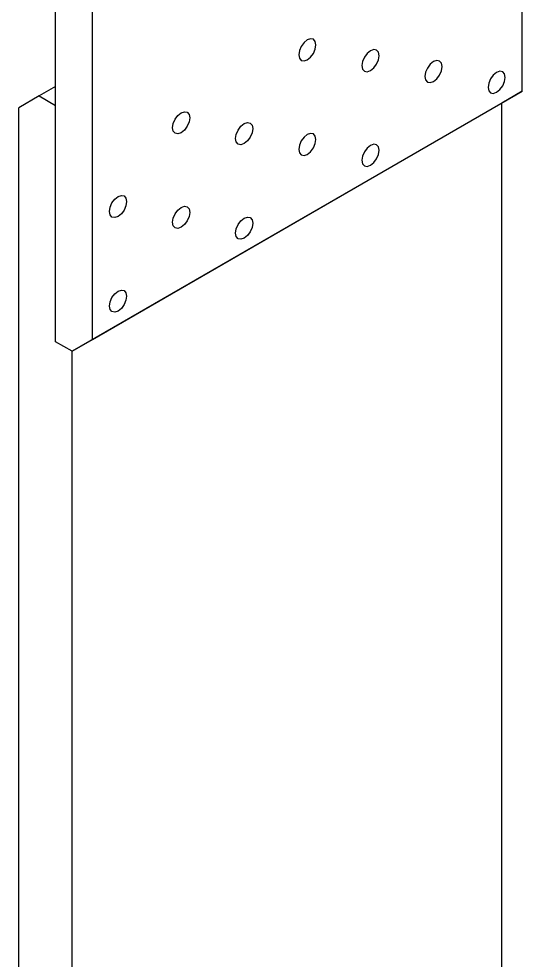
# Model space of a CAD drawing. Header units: millimetres. Extents: x 228 to 8791, y 273 to 5008.
# Drawn here: x 1361.8 to 1448.7, y 676.1 to 838.6 of the extents above; entities that cross this region are included whole.
import ezdxf

# ---------------------------------------------------------------- set-up
doc = ezdxf.new("R2010")
doc.units = ezdxf.units.MM

msp = doc.modelspace()

# ---------------------------------------------------------------- linework, layer by layer
at = {"color": 7, "linetype": 'Continuous', "lineweight": 25}
for p, q in [((1448.741, 826.116), (1448.741, 1011.879)), ((1368.131, 782.846), (1368.131, 972.692)), ((1374.495, 783.255), (1374.495, 969.018)), ((1368.131, 826.939), (1365.303, 825.306)), ((1374.495, 783.255), (1448.741, 826.116)), ((1448.741, 826.116), (1445.206, 824.075)), ((1365.303, 825.306), (1361.767, 823.264)), ((1365.303, 825.306), (1368.131, 823.673)), ((1445.206, 824.075), (1370.959, 781.213)), ((1445.206, 673.015), (1445.206, 824.075)), ((1361.767, 598.715), (1361.767, 823.264)), ((1370.959, 781.213), (1368.131, 782.846)), ((1370.959, 781.213), (1374.495, 783.255)), ((1370.959, 630.153), (1370.959, 781.213))]:
    msp.add_line(p, q, dxfattribs=at)
at = {"color": 7, "linetype": 'Continuous', "lineweight": 25, "flags": 128}
for points in [[(1411.618, 831.55), (1412.186, 832.008), (1412.668, 832.658), (1412.99, 833.4), (1413.103, 834.122), (1412.99, 834.713), (1412.668, 835.083), (1412.186, 835.177), (1411.618, 834.979), (1411.05, 834.521), (1410.568, 833.871), (1410.246, 833.129), (1410.133, 832.407), (1410.246, 831.816), (1410.568, 831.446), (1411.05, 831.352), (1411.618, 831.55)], [(1422.519, 829.678), (1423.088, 830.136), (1423.569, 830.786), (1423.891, 831.528), (1424.004, 832.25), (1423.891, 832.84), (1423.569, 833.211), (1423.088, 833.305), (1422.519, 833.107), (1421.951, 832.648), (1421.469, 831.999), (1421.147, 831.257), (1421.034, 830.535), (1421.147, 829.944), (1421.469, 829.574), (1421.951, 829.48), (1422.519, 829.678)], [(1433.421, 827.805), (1433.989, 828.264), (1434.471, 828.914), (1434.792, 829.656), (1434.906, 830.377), (1434.792, 830.968), (1434.471, 831.339), (1433.989, 831.432), (1433.421, 831.235), (1432.852, 830.776), (1432.371, 830.126), (1432.049, 829.384), (1431.936, 828.663), (1432.049, 828.072), (1432.371, 827.701), (1432.852, 827.608), (1433.421, 827.805)], [(1444.322, 825.933), (1444.89, 826.392), (1445.372, 827.041), (1445.694, 827.784), (1445.807, 828.505), (1445.694, 829.096), (1445.372, 829.466), (1444.89, 829.56), (1444.322, 829.363), (1443.754, 828.904), (1443.272, 828.254), (1442.95, 827.512), (1442.837, 826.791), (1442.95, 826.2), (1443.272, 825.829), (1443.754, 825.736), (1444.322, 825.933)], [(1389.816, 818.964), (1389.247, 818.766), (1388.766, 818.86), (1388.444, 819.23), (1388.331, 819.821), (1388.444, 820.542), (1388.766, 821.285), (1389.247, 821.934), (1389.816, 822.393), (1390.384, 822.591), (1390.866, 822.497), (1391.188, 822.126), (1391.301, 821.535), (1391.188, 820.814), (1390.866, 820.072), (1390.384, 819.422), (1389.816, 818.964)], [(1400.717, 817.091), (1400.149, 816.894), (1399.667, 816.987), (1399.345, 817.358), (1399.232, 817.949), (1399.345, 818.67), (1399.667, 819.412), (1400.149, 820.062), (1400.717, 820.521), (1401.285, 820.718), (1401.767, 820.625), (1402.089, 820.254), (1402.202, 819.663), (1402.089, 818.942), (1401.767, 818.2), (1401.285, 817.55), (1400.717, 817.091)], [(1411.618, 815.219), (1412.186, 815.678), (1412.668, 816.327), (1412.99, 817.07), (1413.103, 817.791), (1412.99, 818.382), (1412.668, 818.752), (1412.186, 818.846), (1411.618, 818.648), (1411.05, 818.19), (1410.568, 817.54), (1410.246, 816.798), (1410.133, 816.077), (1410.246, 815.486), (1410.568, 815.115), (1411.05, 815.021), (1411.618, 815.219)], [(1422.519, 813.347), (1423.088, 813.805), (1423.569, 814.455), (1423.891, 815.197), (1424.004, 815.919), (1423.891, 816.51), (1423.569, 816.88), (1423.088, 816.974), (1422.519, 816.776), (1421.951, 816.318), (1421.469, 815.668), (1421.147, 814.926), (1421.034, 814.204), (1421.147, 813.613), (1421.469, 813.243), (1421.951, 813.149), (1422.519, 813.347)], [(1378.914, 804.505), (1378.346, 804.307), (1377.864, 804.401), (1377.543, 804.772), (1377.43, 805.362), (1377.543, 806.084), (1377.864, 806.826), (1378.346, 807.476), (1378.914, 807.934), (1379.483, 808.132), (1379.964, 808.038), (1380.286, 807.668), (1380.399, 807.077), (1380.286, 806.355), (1379.964, 805.613), (1379.483, 804.964), (1378.914, 804.505)], [(1389.816, 802.633), (1389.247, 802.435), (1388.766, 802.529), (1388.444, 802.899), (1388.331, 803.49), (1388.444, 804.212), (1388.766, 804.954), (1389.247, 805.604), (1389.816, 806.062), (1390.384, 806.26), (1390.866, 806.166), (1391.188, 805.796), (1391.301, 805.205), (1391.188, 804.483), (1390.866, 803.741), (1390.384, 803.091), (1389.816, 802.633)], [(1400.717, 800.76), (1400.149, 800.563), (1399.667, 800.657), (1399.345, 801.027), (1399.232, 801.618), (1399.345, 802.339), (1399.667, 803.082), (1400.149, 803.731), (1400.717, 804.19), (1401.285, 804.387), (1401.767, 804.294), (1402.089, 803.923), (1402.202, 803.332), (1402.089, 802.611), (1401.767, 801.869), (1401.285, 801.219), (1400.717, 800.76)], [(1378.914, 788.174), (1378.346, 787.977), (1377.864, 788.07), (1377.543, 788.441), (1377.43, 789.032), (1377.543, 789.753), (1377.864, 790.495), (1378.346, 791.145), (1378.914, 791.604), (1379.483, 791.801), (1379.964, 791.708), (1380.286, 791.337), (1380.399, 790.746), (1380.286, 790.025), (1379.964, 789.283), (1379.483, 788.633), (1378.914, 788.174)]]:
    msp.add_lwpolyline(points, dxfattribs=at)

doc.saveas('drawing.dxf')
